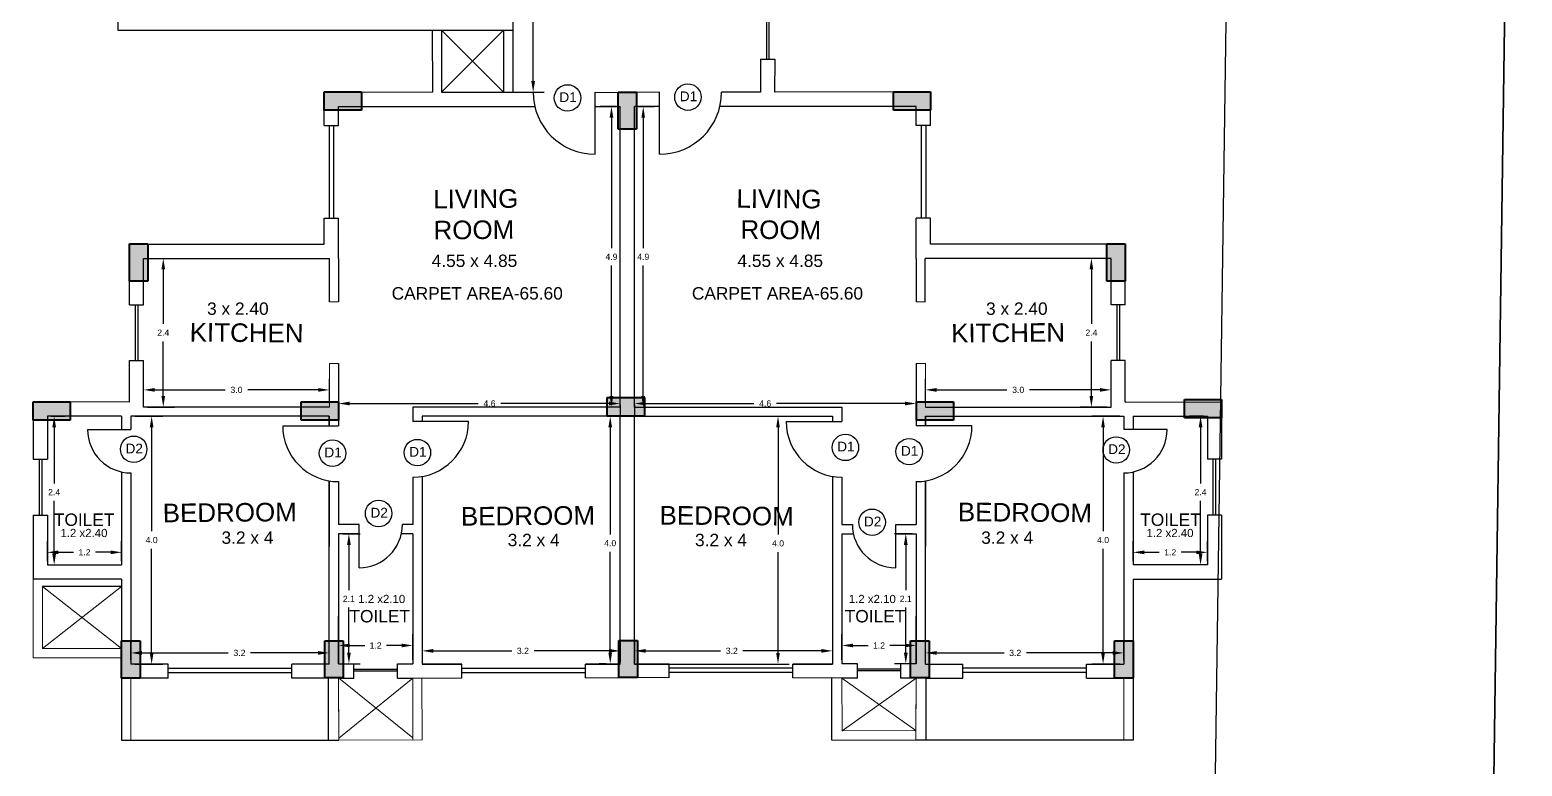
# Model space of a CAD drawing. Header units: metres. Extents: x 15463 to 32022, y 1223 to 33962.
# Drawn here: x 29556.87 to 29580.96, y 4107.15 to 4119.03 of the extents above; entities that cross this region are included whole.
import ezdxf

# ---------------------------------------------------------------- set-up
doc = ezdxf.new("R2010")
doc.units = ezdxf.units.M
doc.header["$LTSCALE"] = 0.1
doc.layers.add('COLUMN', color=7, linetype='Continuous', lineweight=40)
doc.layers.add('text', color=7, linetype='Continuous', lineweight=5)
doc.layers.add('window', color=150, linetype='Continuous')
doc.styles.get("Standard").update_dxf_attribs({"font": 'arial.ttf'})
doc.dimstyles.get("Standard").update_dxf_attribs({"dimtxt": 0.1, "dimasz": 0.18, "dimexe": 0.18, "dimexo": 0.0625, "dimgap": 0.09, "dimtad": 0, "dimtih": 1, "dimtoh": 1, "dimdec": 1, "dimzin": 0, "dimdsep": 46, "dimtxsty": 'Standard', "dimcen": 0.09, "dimadec": 0, "dimazin": 0, "dimtfac": 1, "dimtdec": 1, "dimtofl": 0, "dimtmove": 0, "dimatfit": 3, "dimfxl": 1, "dimtolj": 1, "dimtzin": 0, "dimarcsym": 0})

# ---------------------------------------------------------------- blocks, each defined once
blk = doc.blocks.new('*D21')
at = {"color": 0, "lineweight": -2, "transparency": 16777216}
for p, q in [((29558.498, 4108.859), (29558.498, 4109.156)), ((29558.678, 4108.976), (29560.069, 4108.976)), ((29561.518, 4108.976), (29560.43, 4108.976)), ((29561.698, 4108.859), (29561.698, 4109.156))]:
    blk.add_line(p, q, dxfattribs=at)
at = {"color": 0, "transparency": 16777216}
for points in [[(29558.678, 4109.006), (29558.678, 4108.946), (29558.498, 4108.976)], [(29561.518, 4109.006), (29561.518, 4108.946), (29561.698, 4108.976)]]:
    blk.add_solid(points, dxfattribs=at)
at = {"layer": 'Defpoints', "color": 0, "transparency": 16777216}
for p in [(29561.698, 4108.976), (29558.498, 4108.796), (29561.698, 4108.796)]:
    blk.add_point(p, dxfattribs=at)
at = {"color": 0, "transparency": 16777216, "insert": (29560.25, 4108.976), "char_height": 0.1, "attachment_point": 5}
blk.add_mtext('\\A1;3.2', dxfattribs=at)
blk = doc.blocks.new('*D44')
at = {"color": 0, "lineweight": -2, "transparency": 16777216}
for p, q in [((29561.849, 4108.862), (29561.849, 4109.276)), ((29563.049, 4108.863), (29563.049, 4109.276)), ((29562.029, 4109.096), (29562.274, 4109.096)), ((29562.869, 4109.096), (29562.625, 4109.096))]:
    blk.add_line(p, q, dxfattribs=at)
at = {"color": 0, "transparency": 16777216}
for points in [[(29562.029, 4109.126), (29562.029, 4109.066), (29561.849, 4109.096)], [(29562.869, 4109.126), (29562.869, 4109.066), (29563.049, 4109.096)]]:
    blk.add_solid(points, dxfattribs=at)
at = {"layer": 'Defpoints', "color": 0, "transparency": 16777216}
for p in [(29563.049, 4109.096), (29561.849, 4108.8), (29563.049, 4108.8)]:
    blk.add_point(p, dxfattribs=at)
at = {"color": 0, "transparency": 16777216, "insert": (29562.449, 4109.096), "char_height": 0.1, "attachment_point": 5}
blk.add_mtext('\\A1;1.2', dxfattribs=at)
blk = doc.blocks.new('*D22')
at = {"color": 0, "lineweight": -2, "transparency": 16777216}
for p, q in [((29563.198, 4109.158), (29563.198, 4108.829)), ((29563.378, 4109.009), (29564.646, 4109.009)), ((29566.218, 4109.009), (29565.006, 4109.009)), ((29566.398, 4109.158), (29566.398, 4108.829))]:
    blk.add_line(p, q, dxfattribs=at)
at = {"color": 0, "transparency": 16777216}
for points in [[(29563.378, 4109.039), (29563.378, 4108.979), (29563.198, 4109.009)], [(29566.218, 4109.039), (29566.218, 4108.979), (29566.398, 4109.009)]]:
    blk.add_solid(points, dxfattribs=at)
at = {"layer": 'Defpoints', "color": 0, "transparency": 16777216}
for p in [(29563.198, 4109.221), (29566.398, 4109.221), (29566.398, 4109.009)]:
    blk.add_point(p, dxfattribs=at)
at = {"color": 0, "transparency": 16777216, "insert": (29564.826, 4109.009), "char_height": 0.1, "attachment_point": 5}
blk.add_mtext('\\A1;3.2', dxfattribs=at)
blk = doc.blocks.new('*D45')
at = {"color": 0, "lineweight": -2, "transparency": 16777216}
for p, q in [((29558.561, 4112.796), (29559.012, 4112.796)), ((29558.832, 4112.616), (29558.832, 4110.939)), ((29558.832, 4108.976), (29558.832, 4110.657)), ((29558.561, 4108.796), (29559.012, 4108.796))]:
    blk.add_line(p, q, dxfattribs=at)
at = {"color": 0, "transparency": 16777216}
for points in [[(29558.802, 4112.616), (29558.862, 4112.616), (29558.832, 4112.796)], [(29558.802, 4108.976), (29558.862, 4108.976), (29558.832, 4108.796)]]:
    blk.add_solid(points, dxfattribs=at)
at = {"layer": 'Defpoints', "color": 0, "transparency": 16777216}
for p in [(29558.498, 4112.796), (29558.832, 4112.796), (29558.498, 4108.796)]:
    blk.add_point(p, dxfattribs=at)
at = {"color": 0, "transparency": 16777216, "insert": (29558.832, 4110.798), "char_height": 0.1, "attachment_point": 5}
blk.add_mtext('\\A1;4.0', dxfattribs=at)
blk = doc.blocks.new('*D46')
at = {"color": 0, "lineweight": -2, "transparency": 16777216}
for p, q in [((29557.148, 4110.459), (29557.148, 4110.78)), ((29558.348, 4110.459), (29558.348, 4110.78)), ((29557.328, 4110.6), (29557.572, 4110.6)), ((29558.168, 4110.6), (29557.924, 4110.6))]:
    blk.add_line(p, q, dxfattribs=at)
at = {"color": 0, "transparency": 16777216}
for points in [[(29557.328, 4110.63), (29557.328, 4110.57), (29557.148, 4110.6)], [(29558.168, 4110.63), (29558.168, 4110.57), (29558.348, 4110.6)]]:
    blk.add_solid(points, dxfattribs=at)
at = {"layer": 'Defpoints', "color": 0, "transparency": 16777216}
for p in [(29558.348, 4110.6), (29557.148, 4110.396), (29558.348, 4110.396)]:
    blk.add_point(p, dxfattribs=at)
at = {"color": 0, "transparency": 16777216, "insert": (29557.748, 4110.6), "char_height": 0.1, "attachment_point": 5}
blk.add_mtext('\\A1;1.2', dxfattribs=at)
blk = doc.blocks.new('*D47')
at = {"color": 0, "lineweight": -2, "transparency": 16777216}
for p, q in [((29557.211, 4112.796), (29557.438, 4112.796)), ((29557.258, 4112.616), (29557.258, 4111.711)), ((29557.258, 4110.576), (29557.258, 4111.431)), ((29557.211, 4110.396), (29557.438, 4110.396))]:
    blk.add_line(p, q, dxfattribs=at)
at = {"color": 0, "transparency": 16777216}
for points in [[(29557.228, 4112.616), (29557.288, 4112.616), (29557.258, 4112.796)], [(29557.228, 4110.576), (29557.288, 4110.576), (29557.258, 4110.396)]]:
    blk.add_solid(points, dxfattribs=at)
at = {"layer": 'Defpoints', "color": 0, "transparency": 16777216}
for p in [(29557.148, 4112.796), (29557.258, 4112.796), (29557.148, 4110.396)]:
    blk.add_point(p, dxfattribs=at)
at = {"color": 0, "transparency": 16777216, "insert": (29557.258, 4111.571), "char_height": 0.1, "attachment_point": 5}
blk.add_mtext('\\A1;2.4', dxfattribs=at)
blk = doc.blocks.new('*D48')
at = {"color": 0, "lineweight": -2, "transparency": 16777216}
for p, q in [((29561.911, 4110.9), (29562.197, 4110.9)), ((29562.017, 4110.72), (29562.017, 4109.99)), ((29562.017, 4108.98), (29562.017, 4109.709)), ((29561.912, 4108.8), (29562.197, 4108.8))]:
    blk.add_line(p, q, dxfattribs=at)
at = {"color": 0, "transparency": 16777216}
for points in [[(29561.987, 4110.72), (29562.047, 4110.72), (29562.017, 4110.9)], [(29561.987, 4108.98), (29562.047, 4108.98), (29562.017, 4108.8)]]:
    blk.add_solid(points, dxfattribs=at)
at = {"layer": 'Defpoints', "color": 0, "transparency": 16777216}
for p in [(29561.848, 4110.9), (29562.017, 4110.9), (29561.849, 4108.8)]:
    blk.add_point(p, dxfattribs=at)
at = {"color": 0, "transparency": 16777216, "insert": (29562.017, 4109.85), "char_height": 0.1, "attachment_point": 5}
blk.add_mtext('\\A1;2.1', dxfattribs=at)
blk = doc.blocks.new('*D23')
at = {"color": 0, "lineweight": -2, "transparency": 16777216}
for p, q in [((29566.173, 4112.796), (29566.056, 4112.796)), ((29566.236, 4112.616), (29566.236, 4110.889)), ((29566.236, 4108.98), (29566.236, 4110.606)), ((29566.173, 4108.8), (29566.056, 4108.8))]:
    blk.add_line(p, q, dxfattribs=at)
at = {"color": 0, "transparency": 16777216}
for points in [[(29566.206, 4112.616), (29566.266, 4112.616), (29566.236, 4112.796)], [(29566.206, 4108.98), (29566.266, 4108.98), (29566.236, 4108.8)]]:
    blk.add_solid(points, dxfattribs=at)
at = {"layer": 'Defpoints', "color": 0, "transparency": 16777216}
for p in [(29566.236, 4112.796), (29566.236, 4112.796), (29566.236, 4108.8)]:
    blk.add_point(p, dxfattribs=at)
at = {"color": 0, "transparency": 16777216, "insert": (29566.236, 4110.748), "char_height": 0.1, "attachment_point": 5}
blk.add_mtext('\\A1;4.0', dxfattribs=at)
blk = doc.blocks.new('*D49')
at = {"color": 0, "lineweight": -2, "transparency": 16777216}
for p, q in [((29558.765, 4115.346), (29559.2, 4115.346)), ((29559.02, 4115.166), (29559.02, 4114.287)), ((29559.02, 4113.126), (29559.02, 4114.006)), ((29558.765, 4112.946), (29559.2, 4112.946))]:
    blk.add_line(p, q, dxfattribs=at)
at = {"color": 0, "transparency": 16777216}
for points in [[(29558.99, 4115.166), (29559.05, 4115.166), (29559.02, 4115.346)], [(29558.99, 4113.126), (29559.05, 4113.126), (29559.02, 4112.946)]]:
    blk.add_solid(points, dxfattribs=at)
at = {"layer": 'Defpoints', "color": 0, "transparency": 16777216}
for p in [(29558.703, 4115.346), (29559.02, 4115.346), (29558.703, 4112.946)]:
    blk.add_point(p, dxfattribs=at)
at = {"color": 0, "transparency": 16777216, "insert": (29559.02, 4114.146), "char_height": 0.1, "attachment_point": 5}
blk.add_mtext('\\A1;2.4', dxfattribs=at)
blk = doc.blocks.new('*D24')
at = {"color": 0, "lineweight": -2, "transparency": 16777216}
for p, q in [((29558.703, 4113.009), (29558.703, 4113.402)), ((29561.701, 4113.009), (29561.701, 4113.402)), ((29558.883, 4113.222), (29560.021, 4113.222)), ((29561.521, 4113.222), (29560.383, 4113.222))]:
    blk.add_line(p, q, dxfattribs=at)
at = {"color": 0, "transparency": 16777216}
for points in [[(29558.883, 4113.252), (29558.883, 4113.192), (29558.703, 4113.222)], [(29561.521, 4113.252), (29561.521, 4113.192), (29561.701, 4113.222)]]:
    blk.add_solid(points, dxfattribs=at)
at = {"layer": 'Defpoints', "color": 0, "transparency": 16777216}
for p in [(29561.701, 4113.222), (29558.703, 4112.946), (29561.701, 4112.947)]:
    blk.add_point(p, dxfattribs=at)
at = {"color": 0, "transparency": 16777216, "insert": (29560.202, 4113.222), "char_height": 0.1, "attachment_point": 5}
blk.add_mtext('\\A1;3.0', dxfattribs=at)
blk = doc.blocks.new('*D50')
at = {"color": 0, "lineweight": -2, "transparency": 16777216}
for p, q in [((29566.336, 4117.796), (29566.076, 4117.796)), ((29566.256, 4117.616), (29566.256, 4115.512)), ((29566.256, 4113.126), (29566.256, 4115.23)), ((29566.336, 4112.946), (29566.076, 4112.946))]:
    blk.add_line(p, q, dxfattribs=at)
at = {"color": 0, "transparency": 16777216}
for points in [[(29566.226, 4117.616), (29566.286, 4117.616), (29566.256, 4117.796)], [(29566.226, 4113.126), (29566.286, 4113.126), (29566.256, 4112.946)]]:
    blk.add_solid(points, dxfattribs=at)
at = {"layer": 'Defpoints', "color": 0, "transparency": 16777216}
for p in [(29566.256, 4117.796), (29566.398, 4117.796), (29566.398, 4112.946)]:
    blk.add_point(p, dxfattribs=at)
at = {"color": 0, "transparency": 16777216, "insert": (29566.256, 4115.371), "char_height": 0.1, "attachment_point": 5}
blk.add_mtext('\\A1;4.9', dxfattribs=at)
blk = doc.blocks.new('*D25')
at = {"color": 0, "lineweight": -2, "transparency": 16777216}
for p, q in [((29561.848, 4113.447), (29561.848, 4112.822)), ((29562.028, 4113.002), (29564.104, 4113.002)), ((29566.218, 4113.002), (29564.47, 4113.002)), ((29566.398, 4112.983), (29566.398, 4112.822))]:
    blk.add_line(p, q, dxfattribs=at)
at = {"color": 0, "transparency": 16777216}
for points in [[(29562.028, 4113.032), (29562.028, 4112.972), (29561.848, 4113.002)], [(29566.218, 4113.032), (29566.218, 4112.972), (29566.398, 4113.002)]]:
    blk.add_solid(points, dxfattribs=at)
at = {"layer": 'Defpoints', "color": 0, "transparency": 16777216}
for p in [(29561.848, 4113.51), (29566.398, 4113.046), (29566.398, 4113.002)]:
    blk.add_point(p, dxfattribs=at)
at = {"color": 0, "transparency": 16777216, "insert": (29564.287, 4113.002), "char_height": 0.1, "attachment_point": 5}
blk.add_mtext('\\A1;4.6', dxfattribs=at)
blk = doc.blocks.new('*D39')
at = {"color": 0, "lineweight": -2, "transparency": 16777216}
for p, q in [((29571.327, 4108.859), (29571.327, 4109.156)), ((29571.507, 4108.976), (29572.595, 4108.976)), ((29574.347, 4108.976), (29572.956, 4108.976)), ((29574.527, 4108.859), (29574.527, 4109.156))]:
    blk.add_line(p, q, dxfattribs=at)
at = {"color": 0, "transparency": 16777216}
for points in [[(29571.507, 4109.006), (29571.507, 4108.946), (29571.327, 4108.976)], [(29574.347, 4109.006), (29574.347, 4108.946), (29574.527, 4108.976)]]:
    blk.add_solid(points, dxfattribs=at)
at = {"layer": 'Defpoints', "color": 0, "transparency": 16777216}
for p in [(29571.327, 4108.976), (29571.327, 4108.796), (29574.527, 4108.796)]:
    blk.add_point(p, dxfattribs=at)
at = {"color": 0, "transparency": 16777216, "insert": (29572.775, 4108.976), "char_height": 0.1, "attachment_point": 5}
blk.add_mtext('\\A1;3.2', dxfattribs=at)
blk = doc.blocks.new('*D72')
at = {"color": 0, "lineweight": -2, "transparency": 16777216}
for p, q in [((29569.976, 4108.863), (29569.976, 4109.276)), ((29571.176, 4108.862), (29571.176, 4109.276)), ((29570.156, 4109.096), (29570.4, 4109.096)), ((29570.996, 4109.096), (29570.751, 4109.096))]:
    blk.add_line(p, q, dxfattribs=at)
at = {"color": 0, "transparency": 16777216}
for points in [[(29570.156, 4109.126), (29570.156, 4109.066), (29569.976, 4109.096)], [(29570.996, 4109.126), (29570.996, 4109.066), (29571.176, 4109.096)]]:
    blk.add_solid(points, dxfattribs=at)
at = {"layer": 'Defpoints', "color": 0, "transparency": 16777216}
for p in [(29569.976, 4109.096), (29569.976, 4108.8), (29571.176, 4108.8)]:
    blk.add_point(p, dxfattribs=at)
at = {"color": 0, "transparency": 16777216, "insert": (29570.576, 4109.096), "char_height": 0.1, "attachment_point": 5}
blk.add_mtext('\\A1;1.2', dxfattribs=at)
blk = doc.blocks.new('*D40')
at = {"color": 0, "lineweight": -2, "transparency": 16777216}
for p, q in [((29566.627, 4109.158), (29566.627, 4108.829)), ((29566.807, 4109.009), (29568.018, 4109.009)), ((29569.647, 4109.009), (29568.379, 4109.009)), ((29569.827, 4109.158), (29569.827, 4108.829))]:
    blk.add_line(p, q, dxfattribs=at)
at = {"color": 0, "transparency": 16777216}
for points in [[(29566.807, 4109.039), (29566.807, 4108.979), (29566.627, 4109.009)], [(29569.647, 4109.039), (29569.647, 4108.979), (29569.827, 4109.009)]]:
    blk.add_solid(points, dxfattribs=at)
at = {"layer": 'Defpoints', "color": 0, "transparency": 16777216}
for p in [(29566.627, 4109.221), (29569.827, 4109.221), (29566.627, 4109.009)]:
    blk.add_point(p, dxfattribs=at)
at = {"color": 0, "transparency": 16777216, "insert": (29568.199, 4109.009), "char_height": 0.1, "attachment_point": 5}
blk.add_mtext('\\A1;3.2', dxfattribs=at)
blk = doc.blocks.new('*D73')
at = {"color": 0, "lineweight": -2, "transparency": 16777216}
for p, q in [((29574.464, 4112.796), (29574.013, 4112.796)), ((29574.193, 4112.616), (29574.193, 4110.939)), ((29574.193, 4108.976), (29574.193, 4110.657)), ((29574.464, 4108.796), (29574.013, 4108.796))]:
    blk.add_line(p, q, dxfattribs=at)
at = {"color": 0, "transparency": 16777216}
for points in [[(29574.163, 4112.616), (29574.223, 4112.616), (29574.193, 4112.796)], [(29574.163, 4108.976), (29574.223, 4108.976), (29574.193, 4108.796)]]:
    blk.add_solid(points, dxfattribs=at)
at = {"layer": 'Defpoints', "color": 0, "transparency": 16777216}
for p in [(29574.193, 4112.796), (29574.527, 4112.796), (29574.527, 4108.796)]:
    blk.add_point(p, dxfattribs=at)
at = {"color": 0, "transparency": 16777216, "insert": (29574.193, 4110.798), "char_height": 0.1, "attachment_point": 5}
blk.add_mtext('\\A1;4.0', dxfattribs=at)
blk = doc.blocks.new('*D74')
at = {"color": 0, "lineweight": -2, "transparency": 16777216}
for p, q in [((29574.677, 4110.459), (29574.677, 4110.78)), ((29575.877, 4110.459), (29575.877, 4110.78)), ((29574.857, 4110.6), (29575.101, 4110.6)), ((29575.697, 4110.6), (29575.453, 4110.6))]:
    blk.add_line(p, q, dxfattribs=at)
at = {"color": 0, "transparency": 16777216}
for points in [[(29574.857, 4110.63), (29574.857, 4110.57), (29574.677, 4110.6)], [(29575.697, 4110.63), (29575.697, 4110.57), (29575.877, 4110.6)]]:
    blk.add_solid(points, dxfattribs=at)
at = {"layer": 'Defpoints', "color": 0, "transparency": 16777216}
for p in [(29574.677, 4110.6), (29574.677, 4110.396), (29575.877, 4110.396)]:
    blk.add_point(p, dxfattribs=at)
at = {"color": 0, "transparency": 16777216, "insert": (29575.277, 4110.6), "char_height": 0.1, "attachment_point": 5}
blk.add_mtext('\\A1;1.2', dxfattribs=at)
blk = doc.blocks.new('*D75')
at = {"color": 0, "lineweight": -2, "transparency": 16777216}
for p, q in [((29575.814, 4112.796), (29575.587, 4112.796)), ((29575.767, 4112.616), (29575.767, 4111.711)), ((29575.767, 4110.576), (29575.767, 4111.431)), ((29575.814, 4110.396), (29575.587, 4110.396))]:
    blk.add_line(p, q, dxfattribs=at)
at = {"color": 0, "transparency": 16777216}
for points in [[(29575.737, 4112.616), (29575.797, 4112.616), (29575.767, 4112.796)], [(29575.737, 4110.576), (29575.797, 4110.576), (29575.767, 4110.396)]]:
    blk.add_solid(points, dxfattribs=at)
at = {"layer": 'Defpoints', "color": 0, "transparency": 16777216}
for p in [(29575.767, 4112.796), (29575.877, 4112.796), (29575.877, 4110.396)]:
    blk.add_point(p, dxfattribs=at)
at = {"color": 0, "transparency": 16777216, "insert": (29575.767, 4111.571), "char_height": 0.1, "attachment_point": 5}
blk.add_mtext('\\A1;2.4', dxfattribs=at)
blk = doc.blocks.new('*D76')
at = {"color": 0, "lineweight": -2, "transparency": 16777216}
for p, q in [((29571.114, 4110.9), (29570.828, 4110.9)), ((29571.008, 4110.72), (29571.008, 4109.99)), ((29571.008, 4108.98), (29571.008, 4109.709)), ((29571.113, 4108.8), (29570.828, 4108.8))]:
    blk.add_line(p, q, dxfattribs=at)
at = {"color": 0, "transparency": 16777216}
for points in [[(29570.978, 4110.72), (29571.038, 4110.72), (29571.008, 4110.9)], [(29570.978, 4108.98), (29571.038, 4108.98), (29571.008, 4108.8)]]:
    blk.add_solid(points, dxfattribs=at)
at = {"layer": 'Defpoints', "color": 0, "transparency": 16777216}
for p in [(29571.008, 4110.9), (29571.177, 4110.9), (29571.176, 4108.8)]:
    blk.add_point(p, dxfattribs=at)
at = {"color": 0, "transparency": 16777216, "insert": (29571.008, 4109.85), "char_height": 0.1, "attachment_point": 5}
blk.add_mtext('\\A1;2.1', dxfattribs=at)
blk = doc.blocks.new('*D41')
at = {"color": 0, "lineweight": -2, "transparency": 16777216}
for p, q in [((29566.851, 4112.796), (29569.125, 4112.796)), ((29568.945, 4112.616), (29568.945, 4110.885)), ((29568.945, 4108.976), (29568.945, 4110.603)), ((29566.689, 4108.796), (29569.125, 4108.796))]:
    blk.add_line(p, q, dxfattribs=at)
at = {"color": 0, "transparency": 16777216}
for points in [[(29568.915, 4112.616), (29568.975, 4112.616), (29568.945, 4112.796)], [(29568.915, 4108.976), (29568.975, 4108.976), (29568.945, 4108.796)]]:
    blk.add_solid(points, dxfattribs=at)
at = {"layer": 'Defpoints', "color": 0, "transparency": 16777216}
for p in [(29566.789, 4112.796), (29568.945, 4112.796), (29566.627, 4108.796)]:
    blk.add_point(p, dxfattribs=at)
at = {"color": 0, "transparency": 16777216, "insert": (29568.945, 4110.744), "char_height": 0.1, "attachment_point": 5}
blk.add_mtext('\\A1;4.0', dxfattribs=at)
blk = doc.blocks.new('*D77')
at = {"color": 0, "lineweight": -2, "transparency": 16777216}
for p, q in [((29574.259, 4115.346), (29573.825, 4115.346)), ((29574.005, 4115.166), (29574.005, 4114.287)), ((29574.005, 4113.126), (29574.005, 4114.006)), ((29574.259, 4112.946), (29573.825, 4112.946))]:
    blk.add_line(p, q, dxfattribs=at)
at = {"color": 0, "transparency": 16777216}
for points in [[(29573.975, 4115.166), (29574.035, 4115.166), (29574.005, 4115.346)], [(29573.975, 4113.126), (29574.035, 4113.126), (29574.005, 4112.946)]]:
    blk.add_solid(points, dxfattribs=at)
at = {"layer": 'Defpoints', "color": 0, "transparency": 16777216}
for p in [(29574.005, 4115.346), (29574.322, 4115.346), (29574.322, 4112.946)]:
    blk.add_point(p, dxfattribs=at)
at = {"color": 0, "transparency": 16777216, "insert": (29574.005, 4114.146), "char_height": 0.1, "attachment_point": 5}
blk.add_mtext('\\A1;2.4', dxfattribs=at)
blk = doc.blocks.new('*D42')
at = {"color": 0, "lineweight": -2, "transparency": 16777216}
for p, q in [((29571.324, 4113.009), (29571.324, 4113.402)), ((29574.322, 4113.009), (29574.322, 4113.402)), ((29571.504, 4113.222), (29572.642, 4113.222)), ((29574.142, 4113.222), (29573.004, 4113.222))]:
    blk.add_line(p, q, dxfattribs=at)
at = {"color": 0, "transparency": 16777216}
for points in [[(29571.504, 4113.252), (29571.504, 4113.192), (29571.324, 4113.222)], [(29574.142, 4113.252), (29574.142, 4113.192), (29574.322, 4113.222)]]:
    blk.add_solid(points, dxfattribs=at)
at = {"layer": 'Defpoints', "color": 0, "transparency": 16777216}
for p in [(29571.324, 4113.222), (29571.324, 4112.947), (29574.322, 4112.946)]:
    blk.add_point(p, dxfattribs=at)
at = {"color": 0, "transparency": 16777216, "insert": (29572.823, 4113.222), "char_height": 0.1, "attachment_point": 5}
blk.add_mtext('\\A1;3.0', dxfattribs=at)
blk = doc.blocks.new('*D78')
at = {"color": 0, "lineweight": -2, "transparency": 16777216}
for p, q in [((29566.689, 4117.796), (29566.949, 4117.796)), ((29566.769, 4117.616), (29566.769, 4115.512)), ((29566.769, 4113.126), (29566.769, 4115.23)), ((29566.689, 4112.946), (29566.949, 4112.946))]:
    blk.add_line(p, q, dxfattribs=at)
at = {"color": 0, "transparency": 16777216}
for points in [[(29566.739, 4117.616), (29566.799, 4117.616), (29566.769, 4117.796)], [(29566.739, 4113.126), (29566.799, 4113.126), (29566.769, 4112.946)]]:
    blk.add_solid(points, dxfattribs=at)
at = {"layer": 'Defpoints', "color": 0, "transparency": 16777216}
for p in [(29566.627, 4117.796), (29566.769, 4117.796), (29566.627, 4112.946)]:
    blk.add_point(p, dxfattribs=at)
at = {"color": 0, "transparency": 16777216, "insert": (29566.769, 4115.371), "char_height": 0.1, "attachment_point": 5}
blk.add_mtext('\\A1;4.9', dxfattribs=at)
blk = doc.blocks.new('*D43')
at = {"color": 0, "lineweight": -2, "transparency": 16777216}
for p, q in [((29571.177, 4113.447), (29571.177, 4112.822)), ((29566.627, 4112.983), (29566.627, 4112.822)), ((29566.807, 4113.002), (29568.555, 4113.002)), ((29570.997, 4113.002), (29568.921, 4113.002))]:
    blk.add_line(p, q, dxfattribs=at)
at = {"color": 0, "transparency": 16777216}
for points in [[(29566.807, 4113.032), (29566.807, 4112.972), (29566.627, 4113.002)], [(29570.997, 4113.032), (29570.997, 4112.972), (29571.177, 4113.002)]]:
    blk.add_solid(points, dxfattribs=at)
at = {"layer": 'Defpoints', "color": 0, "transparency": 16777216}
for p in [(29571.177, 4113.51), (29566.627, 4113.046), (29566.627, 4113.002)]:
    blk.add_point(p, dxfattribs=at)
at = {"color": 0, "transparency": 16777216, "insert": (29568.738, 4113.002), "char_height": 0.1, "attachment_point": 5}
blk.add_mtext('\\A1;4.6', dxfattribs=at)
blk = doc.blocks.new('*D26')
at = {"color": 0, "lineweight": -2, "transparency": 16777216}
for p, q in [((29564.725, 4123.435), (29565.172, 4123.435)), ((29564.992, 4123.255), (29564.992, 4120.868)), ((29564.992, 4118.208), (29564.992, 4120.596)), ((29564.725, 4118.028), (29565.172, 4118.028))]:
    blk.add_line(p, q, dxfattribs=at)
at = {"color": 0, "transparency": 16777216}
for points in [[(29564.962, 4123.255), (29565.022, 4123.255), (29564.992, 4123.435)], [(29564.962, 4118.208), (29565.022, 4118.208), (29564.992, 4118.028)]]:
    blk.add_solid(points, dxfattribs=at)
at = {"layer": 'Defpoints', "color": 0, "transparency": 16777216}
for p in [(29564.662, 4123.435), (29564.663, 4118.028), (29564.992, 4118.028)]:
    blk.add_point(p, dxfattribs=at)
at = {"color": 0, "transparency": 16777216, "insert": (29564.992, 4120.732), "char_height": 0.09, "attachment_point": 5}
blk.add_mtext('\\A1;6.55', dxfattribs=at)
blk = doc.blocks.new('ht')
h = blk.add_hatch(color=256)
h.dxf.hatch_style = 1
h.paths.add_polyline_path([(-0.879, 1.058), (-1.179, 1.058), (-1.179, 0.458), (-0.879, 0.458)])
for p, q in [((-1.179, 1.058), (-0.879, 1.058)), ((-1.179, 0.458), (-1.179, 1.058)), ((-0.879, 1.058), (-0.879, 0.458)), ((-0.879, 0.458), (-1.179, 0.458))]:
    blk.add_line(p, q)

msp = doc.modelspace()

# ---------------------------------------------------------------- linework, layer by layer
for p, q in [((29564.664, 4120.994), (29564.664, 4118.028)), ((29563.362, 4119.029), (29563.365, 4118.03)), ((29564.512, 4119.03), (29563.512, 4118.029)), ((29563.512, 4119.029), (29563.512, 4118.029)), ((29563.512, 4119.029), (29564.512, 4118.029)), ((29564.512, 4119.03), (29564.512, 4118.433)), ((29564.512, 4119.03), (29564.512, 4118.028)), ((29568.662, 4118.559), (29568.663, 4118.028)), ((29568.892, 4118.559), (29568.89, 4118.029)), ((29561.618, 4117.493), (29561.618, 4118.033)), ((29561.618, 4118.033), (29563.365, 4118.03)), ((29563.512, 4118.03), (29564.992, 4118.027)), ((29565.992, 4118.027), (29566.627, 4118.026)), ((29565.992, 4117.027), (29565.992, 4118.027)), ((29567.033, 4118.027), (29566.398, 4118.026)), ((29567.033, 4117.027), (29567.033, 4118.027)), ((29568.663, 4118.028), (29568.033, 4118.027)), ((29571.407, 4118.033), (29568.89, 4118.029)), ((29571.407, 4117.493), (29571.407, 4118.033)), ((29561.848, 4117.796), (29565.019, 4117.796)), ((29561.848, 4117.493), (29561.848, 4117.796)), ((29565.992, 4117.796), (29566.398, 4117.796)), ((29566.398, 4112.946), (29566.398, 4117.796)), ((29567.033, 4117.796), (29566.627, 4117.796)), ((29566.627, 4112.946), (29566.627, 4117.796)), ((29571.177, 4117.796), (29568.006, 4117.796)), ((29571.177, 4117.493), (29571.177, 4117.796)), ((29561.618, 4115.576), (29561.618, 4115.993)), ((29561.848, 4115.346), (29561.848, 4115.993)), ((29571.177, 4115.346), (29571.177, 4115.993)), ((29571.407, 4115.576), (29571.407, 4115.993)), ((29558.473, 4114.597), (29558.473, 4115.576)), ((29558.473, 4115.576), (29561.618, 4115.576)), ((29574.552, 4115.576), (29571.407, 4115.576)), ((29574.552, 4114.597), (29574.552, 4115.576)), ((29558.703, 4114.596), (29558.703, 4115.346)), ((29558.703, 4115.346), (29561.703, 4115.346)), ((29561.702, 4114.646), (29561.703, 4115.346)), ((29561.848, 4115.346), (29561.848, 4114.646)), ((29571.177, 4115.346), (29571.177, 4114.646)), ((29574.322, 4115.346), (29571.322, 4115.346)), ((29571.323, 4114.646), (29571.322, 4115.346)), ((29574.322, 4114.596), (29574.322, 4115.346)), ((29558.473, 4113.026), (29558.473, 4113.697)), ((29558.703, 4112.946), (29558.703, 4113.697)), ((29561.848, 4113.646), (29561.848, 4112.641)), ((29571.177, 4113.646), (29571.177, 4112.641)), ((29574.322, 4112.946), (29574.322, 4113.697)), ((29574.552, 4113.026), (29574.552, 4113.697)), ((29558.473, 4113.026), (29556.918, 4113.029)), ((29556.918, 4113.029), (29556.918, 4112.102)), ((29561.701, 4112.946), (29558.703, 4112.946)), ((29563.048, 4112.946), (29563.048, 4112.713)), ((29566.398, 4112.946), (29563.048, 4112.946)), ((29566.627, 4112.946), (29569.977, 4112.946)), ((29569.977, 4112.946), (29569.977, 4112.713)), ((29571.324, 4112.946), (29574.322, 4112.946)), ((29574.552, 4113.026), (29576.107, 4113.029)), ((29576.107, 4113.029), (29576.107, 4112.102)), ((29558.348, 4112.796), (29557.148, 4112.796)), ((29557.148, 4112.796), (29557.148, 4112.102)), ((29557.148, 4112.796), (29557.148, 4112.102)), ((29557.798, 4112.582), (29558.498, 4112.582)), ((29558.348, 4112.796), (29558.198, 4112.796)), ((29558.348, 4112.796), (29558.348, 4112.582)), ((29561.698, 4112.796), (29558.498, 4112.796)), ((29558.498, 4112.796), (29558.498, 4112.582)), ((29560.948, 4112.641), (29561.848, 4112.641)), ((29561.698, 4112.796), (29561.698, 4112.641)), ((29561.698, 4112.641), (29561.698, 4112.796)), ((29563.948, 4112.713), (29563.048, 4112.713)), ((29566.398, 4112.796), (29563.198, 4112.796)), ((29563.198, 4112.796), (29563.198, 4112.713)), ((29566.398, 4108.796), (29566.398, 4112.796)), ((29566.627, 4112.796), (29569.827, 4112.796)), ((29566.627, 4108.796), (29566.627, 4112.796)), ((29569.077, 4112.713), (29569.977, 4112.713)), ((29569.827, 4112.796), (29569.827, 4112.713)), ((29572.077, 4112.641), (29571.177, 4112.641)), ((29571.327, 4112.796), (29571.327, 4112.641)), ((29571.327, 4112.641), (29571.327, 4112.796)), ((29571.327, 4112.796), (29574.527, 4112.796)), ((29574.527, 4112.796), (29574.527, 4112.582)), ((29575.227, 4112.582), (29574.527, 4112.582)), ((29574.677, 4112.796), (29574.827, 4112.796)), ((29574.677, 4112.796), (29574.677, 4112.582)), ((29574.677, 4112.796), (29575.877, 4112.796)), ((29575.877, 4112.796), (29575.877, 4112.102)), ((29575.877, 4112.796), (29575.877, 4112.102)), ((29558.348, 4111.898), (29558.348, 4110.396)), ((29558.498, 4111.882), (29558.498, 4108.796)), ((29574.527, 4111.882), (29574.527, 4108.796)), ((29574.677, 4111.898), (29574.677, 4110.396)), ((29561.698, 4111.754), (29561.698, 4110.696)), ((29561.698, 4108.796), (29561.698, 4111.754)), ((29561.848, 4111.741), (29561.848, 4111.05)), ((29563.048, 4111.813), (29563.048, 4111.05)), ((29563.198, 4111.826), (29563.198, 4108.796)), ((29569.827, 4111.826), (29569.827, 4108.796)), ((29569.977, 4111.813), (29569.977, 4111.05)), ((29571.177, 4111.741), (29571.177, 4111.05)), ((29571.327, 4111.754), (29571.327, 4110.696)), ((29571.327, 4108.796), (29571.327, 4111.754)), ((29556.918, 4111.202), (29556.918, 4110.166)), ((29557.148, 4111.202), (29557.148, 4110.396)), ((29557.148, 4111.202), (29557.148, 4110.696)), ((29575.877, 4111.202), (29575.877, 4110.396)), ((29575.877, 4111.202), (29575.877, 4110.696)), ((29576.107, 4111.202), (29576.107, 4110.166)), ((29561.848, 4110.9), (29561.849, 4108.8)), ((29562.18, 4111.05), (29561.849, 4111.05)), ((29562.18, 4110.9), (29561.849, 4110.9)), ((29562.18, 4110.35), (29562.18, 4111.05)), ((29563.049, 4110.9), (29562.864, 4110.9)), ((29563.049, 4111.05), (29562.88, 4111.05)), ((29563.048, 4110.9), (29563.049, 4108.8)), ((29569.976, 4111.05), (29570.145, 4111.05)), ((29569.977, 4110.9), (29569.976, 4108.8)), ((29569.976, 4110.9), (29570.161, 4110.9)), ((29570.845, 4111.05), (29571.176, 4111.05)), ((29570.845, 4110.35), (29570.845, 4111.05)), ((29570.845, 4110.9), (29571.176, 4110.9)), ((29571.177, 4110.9), (29571.176, 4108.8)), ((29558.348, 4110.166), (29556.918, 4110.166)), ((29557.148, 4110.396), (29558.348, 4110.396)), ((29558.348, 4110.166), (29558.348, 4108.568)), ((29575.877, 4110.396), (29574.677, 4110.396)), ((29574.677, 4110.166), (29574.677, 4108.568)), ((29574.677, 4110.166), (29576.107, 4110.166)), ((29558.348, 4110.047), (29557.068, 4110.047)), ((29561.849, 4108.8), (29561.848, 4109.57)), ((29571.176, 4108.8), (29571.177, 4109.57)), ((29559.098, 4108.796), (29558.498, 4108.796)), ((29561.698, 4108.796), (29561.098, 4108.796)), ((29561.849, 4108.8), (29562.099, 4108.8)), ((29562.799, 4108.8), (29563.049, 4108.8)), ((29563.838, 4108.796), (29563.198, 4108.796)), ((29563.198, 4108.796), (29563.838, 4108.796)), ((29566.398, 4108.796), (29565.838, 4108.796)), ((29565.838, 4108.796), (29566.398, 4108.796)), ((29566.627, 4108.796), (29567.187, 4108.796)), ((29567.187, 4108.796), (29566.627, 4108.796)), ((29569.187, 4108.796), (29569.827, 4108.796)), ((29569.827, 4108.796), (29569.187, 4108.796)), ((29570.226, 4108.8), (29569.976, 4108.8)), ((29571.176, 4108.8), (29570.926, 4108.8)), ((29571.327, 4108.796), (29571.927, 4108.796)), ((29573.927, 4108.796), (29574.527, 4108.796)), ((29558.348, 4108.568), (29558.348, 4107.568)), ((29559.098, 4108.57), (29558.498, 4108.57)), ((29561.687, 4108.57), (29561.098, 4108.57)), ((29561.688, 4107.568), (29561.687, 4108.57)), ((29561.849, 4108.57), (29562.099, 4108.57)), ((29561.849, 4108.57), (29562.099, 4108.57)), ((29562.799, 4108.57), (29563.049, 4108.57)), ((29562.799, 4108.57), (29563.049, 4108.57)), ((29563.048, 4108.57), (29563.839, 4108.571)), ((29565.838, 4108.576), (29566.628, 4108.577)), ((29567.187, 4108.576), (29566.397, 4108.577)), ((29566.397, 4108.574), (29566.397, 4108.577)), ((29566.398, 4108.577), (29566.398, 4108.578)), ((29566.627, 4108.577), (29566.627, 4108.578)), ((29566.628, 4108.574), (29566.628, 4108.577)), ((29569.977, 4108.57), (29569.186, 4108.571)), ((29569.815, 4107.569), (29569.814, 4108.571)), ((29570.226, 4108.57), (29569.976, 4108.57)), ((29570.226, 4108.57), (29569.976, 4108.57)), ((29571.176, 4108.57), (29570.926, 4108.57)), ((29571.176, 4108.57), (29570.926, 4108.57)), ((29571.337, 4107.568), (29571.338, 4108.57)), ((29571.338, 4108.57), (29571.927, 4108.57)), ((29573.927, 4108.57), (29574.527, 4108.57)), ((29574.677, 4108.568), (29574.677, 4107.568)), ((29558.348, 4107.568), (29561.853, 4107.568)), ((29574.677, 4107.568), (29571.172, 4107.568))]:
    msp.add_line(p, q)
at = {"color": 7}
for p, q in [((29558.286, 4119.927), (29558.286, 4119.032)), ((29558.286, 4119.032), (29564.663, 4119.03))]:
    msp.add_line(p, q, dxfattribs=at)
at = {"lineweight": 0}
for p, q in [((29557.068, 4110.047), (29557.068, 4109.047)), ((29557.068, 4110.047), (29558.348, 4109.049)), ((29557.068, 4109.047), (29558.348, 4110.047)), ((29557.068, 4109.047), (29558.348, 4109.047)), ((29556.918, 4108.897), (29558.348, 4108.897)), ((29561.849, 4108.573), (29563.047, 4107.605)), ((29561.852, 4107.599), (29563.05, 4108.57)), ((29563.049, 4108.57), (29563.048, 4107.574)), ((29563.196, 4108.57), (29563.198, 4107.575)), ((29569.976, 4108.57), (29571.172, 4107.725)), ((29569.98, 4107.719), (29571.176, 4108.57)), ((29563.198, 4107.575), (29561.853, 4107.568)), ((29571.172, 4107.568), (29569.815, 4107.569)), ((29571.172, 4107.725), (29569.98, 4107.719))]:
    msp.add_line(p, q, dxfattribs=at)
at = {"color": 244, "true_color": 0x991b1e}
msp.add_lwpolyline([(29550.573, 4137.145), (29551.381, 4141.897), (29582.199, 4151.4), (29581.467, 4098.455), (29543.756, 4097.078), (29544.086, 4099.017), (29574.599, 4099.746, 0.426651), (29580.49, 4106.194), (29580.912, 4135.815, 0.520562), (29569.541, 4144.025), (29550.573, 4137.145)], format="xyb", dxfattribs=at)
msp.add_lwpolyline([(29550.573, 4137.145), (29569.414, 4143.98, -0.525946), (29580.912, 4135.815), (29580.49, 4106.194, -0.426651), (29573.543, 4099.721), (29544.086, 4099.017)], format="xyb")
at = {"color": 2, "true_color": 0xf1eb1f}
msp.add_lwpolyline([(29557.595, 4135.863), (29570.647, 4140.598, -0.410228), (29576.412, 4135.883), (29575.991, 4106.258, -0.344431), (29573.63, 4103.324), (29554.13, 4102.858), (29557.595, 4135.863)], format="xyb", dxfattribs=at)
at = {"color": 9, "true_color": 0xd19cc7}
msp.add_lwpolyline([(29570.647, 4140.598, -0.410228), (29576.412, 4135.883), (29575.991, 4106.258, -0.33266), (29573.63, 4103.324)], format="xyb", dxfattribs=at)
at = {"color": 251, "true_color": 0x636466}
for centre in [(29565.547, 4117.935), (29567.491, 4117.949), (29558.542, 4112.263), (29561.753, 4112.2), (29563.122, 4112.21), (29570.033, 4112.294), (29571.062, 4112.225), (29574.407, 4112.252), (29562.497, 4111.227), (29570.464, 4111.085)]:
    msp.add_circle(centre, 0.214, dxfattribs=at)
for centre, radius, start, end in [((29565.992, 4118.027), 1, 180, 270), ((29567.033, 4118.027), 1, 270, 0), ((29558.498, 4112.582), 0.7, 180, 270), ((29561.848, 4112.641), 0.9, 180, 270), ((29563.048, 4112.713), 0.9, 270, 0), ((29569.977, 4112.713), 0.9, 180, 270), ((29571.177, 4112.641), 0.9, 270, 0), ((29574.527, 4112.582), 0.7, 270, 0), ((29562.18, 4111.05), 0.7, 270, 0), ((29570.845, 4111.05), 0.7, 180, 270)]:
    msp.add_arc(centre, radius, start, end)
at = {"layer": 'text'}
for p, q in [((29561.701, 4114.646), (29561.848, 4114.646)), ((29571.324, 4114.646), (29571.177, 4114.646)), ((29561.701, 4113.646), (29561.848, 4113.646)), ((29561.701, 4113.646), (29561.701, 4112.946)), ((29571.324, 4113.646), (29571.177, 4113.646)), ((29571.324, 4113.646), (29571.324, 4112.946)), ((29558.498, 4108.57), (29558.498, 4107.568)), ((29561.85, 4108.57), (29561.853, 4107.568)), ((29569.977, 4108.57), (29569.98, 4107.719)), ((29571.175, 4108.57), (29571.172, 4107.568)), ((29571.175, 4108.57), (29571.172, 4107.725)), ((29574.527, 4108.57), (29574.527, 4107.568)), ((29561.85, 4108.45), (29561.853, 4107.599))]:
    msp.add_line(p, q, dxfattribs=at)
at = {"layer": 'text', "lineweight": 0}
msp.add_line((29556.918, 4110.166), (29556.918, 4108.897), dxfattribs=at)
at = {"layer": 'window', "color": 150, "true_color": 0x0080ff}
for p, q in [((29568.757, 4119.459), (29568.757, 4118.559)), ((29568.799, 4119.459), (29568.799, 4118.559)), ((29568.662, 4118.559), (29568.892, 4118.559)), ((29561.618, 4117.493), (29561.848, 4117.493)), ((29561.696, 4117.493), (29561.696, 4115.993)), ((29561.767, 4117.493), (29561.767, 4115.993)), ((29571.407, 4117.493), (29571.177, 4117.493)), ((29571.258, 4117.493), (29571.258, 4115.993)), ((29571.329, 4117.493), (29571.329, 4115.993)), ((29561.618, 4115.993), (29561.848, 4115.993)), ((29571.407, 4115.993), (29571.177, 4115.993)), ((29558.473, 4114.597), (29558.703, 4114.596)), ((29558.568, 4114.596), (29558.568, 4113.696)), ((29558.611, 4114.596), (29558.611, 4113.696)), ((29574.552, 4114.597), (29574.322, 4114.596)), ((29574.414, 4114.596), (29574.414, 4113.696)), ((29574.457, 4114.596), (29574.457, 4113.696)), ((29558.473, 4113.697), (29558.703, 4113.697)), ((29574.552, 4113.697), (29574.322, 4113.697)), ((29556.918, 4112.102), (29557.148, 4112.102)), ((29557.016, 4112.102), (29557.016, 4111.202)), ((29557.059, 4112.102), (29557.059, 4111.202)), ((29576.107, 4112.102), (29575.877, 4112.102)), ((29575.966, 4112.102), (29575.966, 4111.202)), ((29576.009, 4112.102), (29576.009, 4111.202)), ((29556.918, 4111.202), (29557.148, 4111.202)), ((29576.107, 4111.202), (29575.877, 4111.202)), ((29559.098, 4108.57), (29559.098, 4108.796)), ((29559.098, 4108.732), (29561.098, 4108.732)), ((29561.098, 4108.57), (29561.098, 4108.796)), ((29562.099, 4108.57), (29562.099, 4108.8)), ((29562.099, 4108.715), (29562.799, 4108.715)), ((29562.799, 4108.57), (29562.799, 4108.8)), ((29563.839, 4108.571), (29563.838, 4108.796)), ((29563.838, 4108.73), (29565.838, 4108.73)), ((29565.838, 4108.576), (29565.838, 4108.796)), ((29567.187, 4108.576), (29567.187, 4108.796)), ((29569.187, 4108.73), (29567.187, 4108.73)), ((29569.186, 4108.571), (29569.187, 4108.796)), ((29570.226, 4108.57), (29570.226, 4108.8)), ((29570.926, 4108.715), (29570.226, 4108.715)), ((29570.926, 4108.57), (29570.926, 4108.8)), ((29571.927, 4108.57), (29571.927, 4108.796)), ((29573.927, 4108.732), (29571.927, 4108.732)), ((29573.927, 4108.57), (29573.927, 4108.796)), ((29559.098, 4108.661), (29561.098, 4108.661)), ((29562.099, 4108.685), (29562.799, 4108.685)), ((29563.838, 4108.659), (29565.838, 4108.659)), ((29569.187, 4108.659), (29567.187, 4108.659)), ((29570.926, 4108.685), (29570.226, 4108.685)), ((29573.927, 4108.661), (29571.927, 4108.661))]:
    msp.add_line(p, q, dxfattribs=at)

# ---------------------------------------------------------------- block references
at = {"layer": 'COLUMN', "rotation": 90}
for p in [(29562.676, 4118.915), (29571.865, 4118.915), (29567.247, 4113.978), (29576.565, 4113.948), (29557.976, 4113.91), (29562.306, 4113.91), (29572.237, 4113.91)]:
    msp.add_blockref('ht', p, dxfattribs=at)
at = {"layer": 'COLUMN'}
for p in [(29567.541, 4116.971), (29559.652, 4114.52), (29575.431, 4114.52), (29559.527, 4108.112), (29562.805, 4108.115), (29567.554, 4108.121), (29572.263, 4108.115), (29575.556, 4108.112)]:
    msp.add_blockref('ht', p, dxfattribs=at)

# ---------------------------------------------------------------- texts
at = {"color": 251, "true_color": 0x636466}
for s, p in [('D1', (29565.415, 4117.869)), ('D1', (29567.359, 4117.883)), ('D2', (29558.41, 4112.197)), ('D1', (29569.901, 4112.228)), ('D2', (29574.275, 4112.186)), ('D1', (29561.621, 4112.134)), ('D1', (29562.99, 4112.144)), ('D1', (29570.93, 4112.159)), ('D2', (29562.365, 4111.161)), ('D2', (29570.332, 4111.019))]:
    msp.add_text(s, height=0.1573, dxfattribs=at).set_placement(p)
for s, p in [('1.2 x2.40', (29557.359, 4110.846)), ('1.2 x2.40', (29574.894, 4110.846)), ('1.2 x2.10', (29562.167, 4109.781)), ('1.2 x2.10', (29570.087, 4109.781))]:
    msp.add_text(s, height=0.1322).set_placement(p)
at = {"char_height": 0.3}
for s, insert, attachment_point, rotation in [('LIVING ROOM', (29563.377, 4116.451), 1, 0.5), ('LIVING ROOM', (29569.648, 4116.451), 3, 359.5), ('KITCHEN', (29559.445, 4113.999), 7, 359.5), ('KITCHEN', (29573.58, 4113.999), 9, 0.5), ('BEDROOM', (29561.177, 4111.099), 9, 0.5), ('BEDROOM', (29571.848, 4111.099), 7, 359.5), ('BEDROOM', (29565.992, 4111.045), 9, 0.5), ('BEDROOM', (29567.032, 4111.045), 7, 359.5)]:
    msp.add_mtext_dynamic_manual_height_columns(s, width=0.01982, gutter_width=1, heights=[0], dxfattribs=dict(at, insert=insert, attachment_point=attachment_point, rotation=rotation))
at = {"char_height": 0.2}
for s, insert, attachment_point in [('4.55 x 4.85', (29563.353, 4115.407), 1), ('4.55 x 4.85', (29569.672, 4115.407), 3), ('3 x 2.40', (29559.727, 4114.634), 1), ('3 x 2.40', (29573.298, 4114.634), 3), ('TOILET', (29557.254, 4111.024), 7), ('TOILET', (29575.771, 4111.024), 9), ('3.2 x 4', (29559.96, 4110.937), 1), ('3.2 x 4', (29564.581, 4110.899), 1), ('3.2 x 4', (29568.444, 4110.899), 3), ('3.2 x 4', (29573.065, 4110.937), 3), ('TOILET', (29562.025, 4109.466), 7), ('TOILET', (29571, 4109.466), 9)]:
    msp.add_mtext(s, dxfattribs=dict(at, insert=insert, attachment_point=attachment_point))
at = {"color": 7, "char_height": 0.2}
for insert, attachment_point in [((29562.707, 4114.881), 1), ((29570.318, 4114.881), 3)]:
    msp.add_mtext('CARPET AREA-65.60', dxfattribs=dict(at, insert=insert, attachment_point=attachment_point))

# ---------------------------------------------------------------- dimensions: what is measured, and where the dimension line sits
at = {"color": 0}
dim = msp.add_linear_dim(base=(29564.992, 4118.028), p1=(29564.662, 4123.435), p2=(29564.663, 4118.028), angle=90, text='6.55', dimstyle='Standard', override={"dimtxt": 0.09}, dxfattribs=at)
dim.commit()
dim.dimension.update_dxf_attribs({"geometry": '*D26', "text_midpoint": (29564.992, 4120.732)})
for base, p1, p2, angle, picture, middle in [((29566.255582444, 4117.79642869), (29566.398195486, 4112.94642869), (29566.398195486, 4117.79642869), 270, '*D50', (29566.255582444, 4115.37142869)), ((29566.769340846, 4117.79642869), (29566.626727804, 4112.94642869), (29566.626727804, 4117.79642869), 270, '*D78', (29566.769340846, 4115.37142869)), ((29559.02, 4115.346), (29558.703, 4112.946), (29558.703, 4115.346), 270, '*D49', (29559.02, 4114.146)), ((29574.005, 4115.346), (29574.322, 4112.946), (29574.322, 4115.346), 270, '*D77', (29574.005, 4114.146)), ((29566.626727804, 4113.001512425), (29571.176727804, 4113.509868694), (29566.626727804, 4113.045734141), 180, '*D43', (29568.738216785, 4113.001512425)), ((29557.258, 4112.796), (29557.148, 4110.396), (29557.148, 4112.796), 270, '*D47', (29557.258, 4111.571)), ((29558.832, 4112.796), (29558.498, 4108.796), (29558.498, 4112.796), 270, '*D45', (29558.832, 4110.798)), ((29566.236, 4112.796), (29566.236, 4108.8), (29566.236, 4112.796), 270, '*D23', (29566.236, 4110.748)), ((29568.945, 4112.796), (29566.627, 4108.796), (29566.789, 4112.796), 270, '*D41', (29568.945, 4110.744)), ((29574.193, 4112.796), (29574.527, 4108.796), (29574.527, 4112.796), 270, '*D73', (29574.193, 4110.798)), ((29575.767, 4112.796), (29575.877, 4110.396), (29575.877, 4112.796), 270, '*D75', (29575.767, 4111.571)), ((29566.627, 4109.009), (29569.827, 4109.221), (29566.627, 4109.221), 180, '*D40', (29568.199, 4109.009)), ((29571.327, 4108.976), (29574.527, 4108.796), (29571.327, 4108.796), 180, '*D39', (29572.775, 4108.976))]:
    dim = msp.add_linear_dim(base=base, p1=p1, p2=p2, angle=angle, dimstyle='Standard', override={"dimtxt": 0.1})
    dim.commit()
    dim.dimension.update_dxf_attribs({"geometry": picture, "text_midpoint": middle, "dimtype": 160})
for base, p1, p2, picture, middle in [((29561.701, 4113.222), (29558.703, 4112.946), (29561.701, 4112.947), '*D24', (29560.202, 4113.222)), ((29558.348, 4110.6), (29557.148, 4110.396), (29558.348, 4110.396), '*D46', (29557.748, 4110.6)), ((29563.049, 4109.096), (29561.849, 4108.8), (29563.049, 4108.8), '*D44', (29562.449, 4109.096))]:
    dim = msp.add_linear_dim(base=base, p1=p1, p2=p2, dimstyle='Standard', override={"dimtxt": 0.1})
    dim.commit()
    dim.dimension.update_dxf_attribs({"geometry": picture, "text_midpoint": middle})
for base, p1, p2, picture, middle in [((29566.398195486, 4113.001512425), (29561.848195486, 4113.509868694), (29566.398195486, 4113.045734141), '*D25', (29564.286706505, 4113.001512425)), ((29566.398, 4109.009), (29563.198, 4109.221), (29566.398, 4109.221), '*D22', (29564.826, 4109.009)), ((29561.698, 4108.976), (29558.498, 4108.796), (29561.698, 4108.796), '*D21', (29560.25, 4108.976))]:
    dim = msp.add_linear_dim(base=base, p1=p1, p2=p2, dimstyle='Standard', override={"dimtxt": 0.1})
    dim.commit()
    dim.dimension.update_dxf_attribs({"geometry": picture, "text_midpoint": middle, "dimtype": 160})
for base, p1, p2, angle, picture, middle in [((29571.324, 4113.222), (29574.322, 4112.946), (29571.324, 4112.947), 180, '*D42', (29572.823, 4113.222)), ((29562.017, 4110.9), (29561.849, 4108.8), (29561.848, 4110.9), 270, '*D48', (29562.017, 4109.85)), ((29571.008, 4110.9), (29571.176, 4108.8), (29571.177, 4110.9), 270, '*D76', (29571.008, 4109.85)), ((29574.677, 4110.6), (29575.877, 4110.396), (29574.677, 4110.396), 180, '*D74', (29575.277, 4110.6)), ((29569.976, 4109.096), (29571.176, 4108.8), (29569.976, 4108.8), 180, '*D72', (29570.576, 4109.096))]:
    dim = msp.add_linear_dim(base=base, p1=p1, p2=p2, angle=angle, dimstyle='Standard', override={"dimtxt": 0.1})
    dim.commit()
    dim.dimension.update_dxf_attribs({"geometry": picture, "text_midpoint": middle})

doc.saveas('drawing.dxf')
